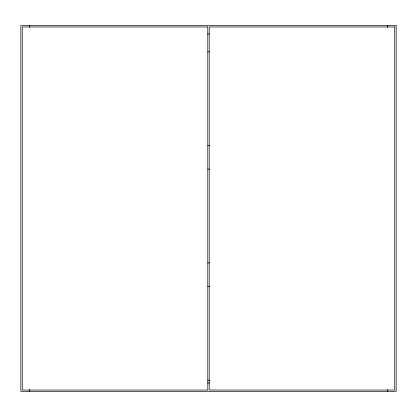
<?xml version="1.0" encoding="UTF-8"?>
<svg xmlns="http://www.w3.org/2000/svg" width="417" height="417" viewBox="0 0 417 417"><rect width="100%" height="100%" fill="white"/><g stroke="black" fill="none" stroke-linecap="round" stroke-linejoin="round"><path stroke-width="0.63" d="M207.525 33.986L209.475 33.986M207.744 51.812L209.699 51.812M207.744 145.637L209.699 145.637M207.744 169.093L209.699 169.093M207.744 262.918L209.699 262.918M207.744 286.375L209.699 286.375M207.744 380.2L209.699 380.2M207.525 383.014L209.475 383.014M387.706 25.541L387.706 27.496M387.706 389.504L387.706 391.459M29.294 25.541L29.294 27.496M29.294 389.504L29.294 391.459M396.15 25.541L20.85 25.541L20.85 391.459L396.15 391.459L396.15 25.541M207.796 26.949L22.257 26.949L22.257 390.051L207.796 390.051L207.796 26.949M394.743 26.949L209.204 26.949L209.204 390.051L394.743 390.051L394.743 26.949"/></g></svg>
